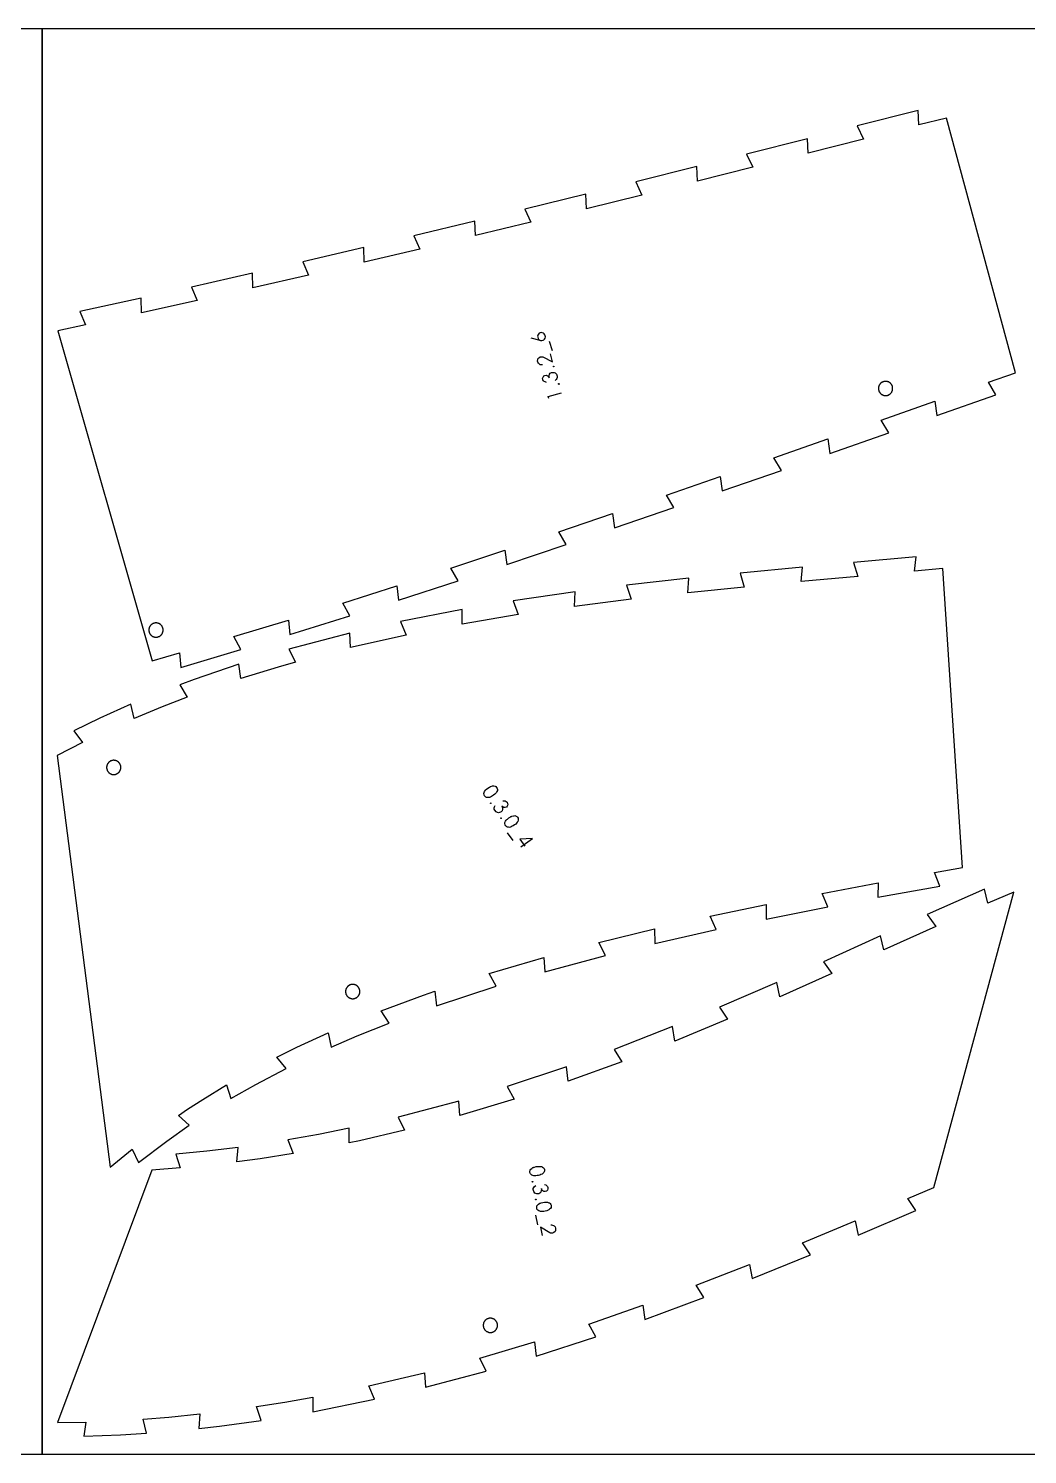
# Model space of a CAD drawing. Header units: millimetres. Extents: x 1554 to 7854, y -2759 to -1759.
# Drawn here: x 5745 to 6446, y -2759 to -1759 of the extents above; entities that cross this region are included whole.
import ezdxf

# ---------------------------------------------------------------- set-up
doc = ezdxf.new("R2010")
doc.units = ezdxf.units.MM
doc.header["$MEASUREMENT"] = 0
for name, color, linetype, true_color in [('nest_4staples$re_engrave', 5, 'Continuous', 0x0000ff), ('nest_4staples$re_inner_cut', 3, 'Continuous', 0x00ff00), ('nest_4staples$re_outer_cut', 1, 'Continuous', 0xff0000), ('nest_4staples$sheet', 18, 'Continuous', 0x000000)]:
    doc.layers.add(name, color=color, linetype=linetype, true_color=true_color)

msp = doc.modelspace()

# ---------------------------------------------------------------- linework, layer by layer
at = {"layer": 'nest_4staples$re_engrave'}
for points in [[(6097.4, -1975.5), (6103.6, -1977.3), (6104.2, -1977.4), (6104.8, -1977.5), (6105.2, -1977.5), (6106, -1977.3), (6106.6, -1976.9), (6107.1, -1976.4), (6107.4, -1975.7), (6107.6, -1974.9), (6107.5, -1974.2), (6107.3, -1973.4), (6106.8, -1972.8), (6106.2, -1972.3), (6105.4, -1972), (6104.7, -1971.9), (6104, -1972.1), (6103.3, -1972.4), (6102.7, -1973), (6102.3, -1973.7), (6102.1, -1974.5), (6102.2, -1975.2), (6102.5, -1976), (6102.8, -1976.4), (6103.1, -1976.8), (6103.6, -1977.1), (6104.1, -1977.4)], [(6112.5, -1984.7), (6110.6, -1978.2)], [(6105.7, -1994.6), (6105.2, -1994.6), (6104.5, -1994.5), (6103.9, -1994.4), (6103.4, -1994.1), (6102.7, -1993.4), (6102.2, -1992.6), (6102.1, -1992), (6102.1, -1991.5), (6102.2, -1990.9), (6102.4, -1990.4), (6103.1, -1989.5), (6103.6, -1989.2), (6104, -1989), (6105, -1988.8), (6105.3, -1988.8), (6105.5, -1988.9), (6105.9, -1989), (6112.7, -1992.3), (6111.1, -1986.7)], [(6108.3, -2006.8), (6107.4, -2006.5), (6106.8, -2006.2), (6106.2, -2005.7), (6105.9, -2004.9), (6105.7, -2004), (6106, -2003.1), (6106.5, -2002.3), (6107.3, -2001.9), (6108.2, -2001.8), (6109.1, -2002.2), (6109.8, -2002.8), (6110.3, -2003.7), (6110.2, -2002.2), (6110.5, -2001.1), (6111, -2000.4), (6111.8, -1999.9), (6112.5, -1999.8), (6113.2, -1999.8), (6113.8, -1999.9), (6114.4, -2000.2), (6115.3, -2001.1), (6115.9, -2002.4), (6115.9, -2003.3), (6115.6, -2004.1), (6115.2, -2004.7), (6114.5, -2005.4)], [(6110, -2018.2), (6109.6, -2016.8), (6119, -2014.1)], [(6077.8, -2300.2), (6078.8, -2300.2), (6079.4, -2300.3), (6080.1, -2300.7), (6080.7, -2301.3), (6081.1, -2302.1), (6081.2, -2303), (6080.9, -2303.9), (6080.3, -2304.6), (6079.5, -2304.9), (6078.5, -2304.9), (6077.7, -2304.5), (6077, -2303.8), (6077.5, -2305.2), (6077.6, -2306.3), (6077.3, -2307.2), (6076.7, -2307.9), (6076, -2308.3), (6075.4, -2308.5), (6074.8, -2308.6), (6074.1, -2308.5), (6073, -2307.9), (6072.1, -2306.9), (6071.7, -2306.1), (6071.7, -2305.2), (6071.9, -2304.4), (6072.4, -2303.5)], [(6080.9, -2322.6), (6084.8, -2328.1)], [(6090.3, -2332.5), (6098.5, -2326.7), (6089.6, -2327.1), (6093.1, -2332.1)], [(6107, -2569.2), (6107.9, -2569.6), (6108.5, -2570), (6109, -2570.6), (6109.3, -2571.4), (6109.3, -2572.4), (6109, -2573.2), (6108.4, -2573.9), (6107.5, -2574.2), (6106.6, -2574.2), (6106.2, -2574.1), (6105.8, -2573.8), (6105.2, -2573.1), (6104.8, -2572.2), (6104.7, -2573.6), (6104.4, -2574.7), (6103.7, -2575.4), (6102.9, -2575.8), (6102.1, -2575.9), (6101.5, -2575.8), (6100.9, -2575.6), (6100.3, -2575.3), (6099.6, -2574.3), (6099.1, -2572.9), (6099.1, -2572.1), (6099.5, -2571.3), (6100, -2570.7), (6100.8, -2570.1)], [(6100.7, -2590.9), (6102, -2597.6)], [(6111.5, -2597.7), (6112, -2597.7), (6112.7, -2597.8), (6113.3, -2598.1), (6113.7, -2598.4), (6114.4, -2599.1), (6114.8, -2600), (6114.8, -2600.6), (6114.8, -2601.1), (6114.6, -2601.7), (6114.4, -2602.2), (6113.6, -2603), (6113.1, -2603.3), (6112.6, -2603.5), (6111.7, -2603.5), (6111.4, -2603.5), (6111.2, -2603.4), (6110.8, -2603.3), (6104.3, -2599.3), (6105.4, -2605)]]:
    msp.add_lwpolyline(points, dxfattribs=at)
for points in [[(6113.2, -1995.7), (6113.2, -1995.6), (6113.4, -1995.5), (6113.5, -1995.5), (6113.6, -1995.6), (6113.6, -1995.8), (6113.5, -1995.9), (6113.3, -1995.9)], [(6116.8, -2008), (6116.8, -2007.8), (6116.9, -2007.7), (6117.1, -2007.7), (6117.2, -2007.9), (6117.2, -2008), (6117, -2008.2), (6116.9, -2008.1)], [(6064.5, -2295.2), (6064.6, -2294.5), (6064.9, -2293.6), (6065.5, -2292.8), (6065.6, -2292.7), (6065.7, -2292.6), (6066, -2292.4), (6066.3, -2292.1), (6067.3, -2291.3), (6068.4, -2290.6), (6068.8, -2290.4), (6069.1, -2290.2), (6069.3, -2290.1), (6069.4, -2290.1), (6070.6, -2289.8), (6071.2, -2289.7), (6071.5, -2289.7), (6072.3, -2289.9), (6072.9, -2290.3), (6073.4, -2290.8), (6073.8, -2291.5), (6074, -2292.3), (6073.9, -2293), (6073.6, -2293.8), (6073.2, -2294.4), (6072.7, -2295.1), (6072.1, -2295.6), (6071.3, -2296.2), (6070.5, -2296.8), (6069.8, -2297.2), (6069, -2297.6), (6068.5, -2297.8), (6067.8, -2297.9), (6067, -2297.9), (6066.4, -2297.8), (6065.9, -2297.6), (6065.3, -2297.2), (6064.9, -2296.8), (6064.6, -2296.1)], [(6069.4, -2301.9), (6069.5, -2302), (6069.3, -2302.2), (6069.2, -2302.2), (6069, -2302.1), (6069, -2301.9), (6069.1, -2301.8), (6069.3, -2301.7)], [(6076.7, -2312.3), (6076.8, -2312.5), (6076.7, -2312.6), (6076.5, -2312.7), (6076.4, -2312.6), (6076.3, -2312.4), (6076.4, -2312.2), (6076.6, -2312.2)], [(6079.1, -2316.1), (6079.2, -2315.4), (6079.6, -2314.6), (6080.2, -2313.7), (6080.3, -2313.6), (6080.4, -2313.5), (6080.6, -2313.3), (6081, -2313), (6081.9, -2312.2), (6083, -2311.6), (6083.4, -2311.3), (6083.8, -2311.2), (6084, -2311), (6084.1, -2311), (6085.3, -2310.7), (6085.8, -2310.7), (6086.2, -2310.6), (6087, -2310.9), (6087.6, -2311.2), (6088.1, -2311.7), (6088.5, -2312.4), (6088.6, -2313.2), (6088.5, -2313.9), (6088.2, -2314.7), (6087.9, -2315.3), (6087.3, -2316), (6086.8, -2316.5), (6085.9, -2317.1), (6085.1, -2317.7), (6084.4, -2318.1), (6083.7, -2318.5), (6083.1, -2318.7), (6082.4, -2318.9), (6081.7, -2318.8), (6081, -2318.7), (6080.5, -2318.5), (6080, -2318.1), (6079.6, -2317.7), (6079.3, -2317)], [(6097, -2559.2), (6097.4, -2558.6), (6098, -2558), (6098.9, -2557.4), (6099, -2557.4), (6099.2, -2557.3), (6099.5, -2557.2), (6099.9, -2557.1), (6101.1, -2556.8), (6102.4, -2556.6), (6102.9, -2556.6), (6103.2, -2556.6), (6103.5, -2556.6), (6103.6, -2556.6), (6104.2, -2556.6), (6104.8, -2556.8), (6105.3, -2557), (6105.6, -2557.1), (6106.3, -2557.6), (6106.7, -2558.2), (6106.9, -2558.9), (6107, -2559.7), (6106.8, -2560.5), (6106.5, -2561), (6105.9, -2561.7), (6105.3, -2562), (6104.5, -2562.4), (6103.8, -2562.7), (6102.8, -2562.9), (6101.8, -2563.1), (6101, -2563.2), (6100.1, -2563.2), (6099.5, -2563.2), (6098.8, -2563), (6098.2, -2562.7), (6097.6, -2562.3), (6097.2, -2561.9), (6096.9, -2561.4), (6096.7, -2560.8), (6096.7, -2560.1)], [(6098.7, -2567.3), (6098.7, -2567.5), (6098.6, -2567.6), (6098.4, -2567.5), (6098.3, -2567.4), (6098.3, -2567.2), (6098.5, -2567.1), (6098.6, -2567.1)], [(6101.1, -2579.8), (6101.1, -2580), (6100.9, -2580.1), (6100.8, -2580.1), (6100.7, -2579.9), (6100.7, -2579.7), (6100.9, -2579.6), (6101, -2579.7)], [(6101.7, -2584.3), (6102.1, -2583.7), (6102.8, -2583), (6103.7, -2582.5), (6103.8, -2582.5), (6104, -2582.4), (6104.3, -2582.3), (6104.7, -2582.2), (6105.9, -2581.9), (6107.1, -2581.7), (6107.6, -2581.7), (6108, -2581.7), (6108.3, -2581.7), (6108.4, -2581.7), (6109, -2581.7), (6109.6, -2581.9), (6110.1, -2582.1), (6110.4, -2582.2), (6111, -2582.7), (6111.4, -2583.3), (6111.7, -2583.9), (6111.7, -2584.8), (6111.6, -2585.5), (6111.2, -2586.1), (6110.6, -2586.7), (6110.1, -2587.1), (6109.2, -2587.5), (6108.6, -2587.8), (6107.5, -2588), (6106.6, -2588.2), (6105.7, -2588.3), (6104.9, -2588.3), (6104.3, -2588.3), (6103.6, -2588.1), (6102.9, -2587.8), (6102.4, -2587.4), (6102, -2587), (6101.7, -2586.5), (6101.5, -2585.9), (6101.5, -2585.2)]]:
    msp.add_lwpolyline(points, close=True, dxfattribs=at)
at = {"layer": 'nest_4staples$re_inner_cut'}
for points in [[(6344.9, -2006.3), (6344.8, -2006.3), (6344.6, -2006.4), (6344.4, -2006.4), (6344.3, -2006.5), (6344.1, -2006.6), (6344, -2006.6), (6343.8, -2006.7), (6343.7, -2006.8), (6343.5, -2006.9), (6343.4, -2007), (6343.2, -2007.1), (6343.1, -2007.2), (6343, -2007.3), (6342.8, -2007.5), (6342.7, -2007.6), (6342.6, -2007.7), (6342.5, -2007.8), (6342.4, -2008), (6342.3, -2008.1), (6342.2, -2008.3), (6342.1, -2008.4), (6342, -2008.6), (6341.9, -2008.7), (6341.8, -2008.9), (6341.7, -2009), (6341.7, -2009.2), (6341.6, -2009.3), (6341.6, -2009.5), (6341.5, -2009.7), (6341.5, -2009.8), (6341.4, -2010), (6341.4, -2010.2), (6341.4, -2010.3), (6341.3, -2010.5), (6341.3, -2010.7), (6341.3, -2010.9), (6341.3, -2011), (6341.3, -2011.2), (6341.3, -2011.4), (6341.3, -2011.6), (6341.4, -2011.7), (6341.4, -2011.9), (6341.4, -2012.1), (6341.5, -2012.2), (6341.5, -2012.4), (6341.6, -2012.6), (6341.6, -2012.7), (6341.7, -2012.9), (6341.7, -2013.1), (6341.8, -2013.2), (6341.9, -2013.4), (6342, -2013.5), (6342.1, -2013.7), (6342.2, -2013.8), (6342.2, -2014), (6342.4, -2014.1), (6342.5, -2014.2), (6342.6, -2014.4), (6342.7, -2014.5), (6342.8, -2014.6), (6342.9, -2014.7), (6343.1, -2014.9), (6343.2, -2015), (6343.3, -2015.1), (6343.5, -2015.2), (6343.6, -2015.3), (6343.8, -2015.4), (6343.9, -2015.4), (6344.1, -2015.5), (6344.2, -2015.6), (6344.4, -2015.7), (6344.6, -2015.7), (6344.7, -2015.8), (6344.9, -2015.8), (6345.1, -2015.9), (6345.2, -2015.9), (6345.4, -2016), (6345.6, -2016), (6345.7, -2016), (6345.9, -2016), (6346.1, -2016.1), (6346.3, -2016.1), (6346.4, -2016.1), (6346.6, -2016), (6346.8, -2016), (6346.9, -2016), (6347.1, -2016), (6347.3, -2016), (6347.5, -2015.9), (6347.6, -2015.9), (6347.8, -2015.8), (6348, -2015.8), (6348.1, -2015.7), (6348.3, -2015.7), (6348.4, -2015.6), (6348.6, -2015.5), (6348.7, -2015.4), (6348.9, -2015.3), (6349, -2015.2), (6349.2, -2015.1), (6349.3, -2015), (6349.5, -2014.9), (6349.6, -2014.8), (6349.7, -2014.7), (6349.9, -2014.6), (6350, -2014.5), (6350.1, -2014.3), (6350.2, -2014.2), (6350.3, -2014.1), (6350.4, -2013.9), (6350.5, -2013.8), (6350.6, -2013.6), (6350.7, -2013.5), (6350.8, -2013.3), (6350.8, -2013.2), (6350.9, -2013), (6351, -2012.9), (6351, -2012.7), (6351.1, -2012.5), (6351.1, -2012.4), (6351.2, -2012.2), (6351.2, -2012), (6351.3, -2011.9), (6351.3, -2011.7), (6351.3, -2011.5), (6351.3, -2011.3), (6351.3, -2011.2), (6351.3, -2011), (6351.3, -2010.8), (6351.3, -2010.6), (6351.3, -2010.5), (6351.3, -2010.3), (6351.2, -2010.1), (6351.2, -2010), (6351.2, -2009.8), (6351.1, -2009.6), (6351.1, -2009.5), (6351, -2009.3), (6350.9, -2009.1), (6350.9, -2009), (6350.8, -2008.8), (6350.7, -2008.7), (6350.6, -2008.5), (6350.5, -2008.4), (6350.4, -2008.2), (6350.3, -2008.1), (6350.2, -2007.9), (6350.1, -2007.8), (6350, -2007.7), (6349.9, -2007.5), (6349.8, -2007.4), (6349.6, -2007.3), (6349.5, -2007.2), (6349.4, -2007.1), (6349.2, -2007), (6349.1, -2006.9), (6348.9, -2006.8), (6348.8, -2006.7), (6348.6, -2006.6), (6348.5, -2006.5), (6348.3, -2006.5), (6348.2, -2006.4), (6348, -2006.3), (6347.8, -2006.3), (6347.7, -2006.2), (6347.5, -2006.2), (6347.3, -2006.2), (6347.2, -2006.1), (6347, -2006.1), (6346.8, -2006.1), (6346.6, -2006.1), (6346.5, -2006.1), (6346.3, -2006.1), (6346.1, -2006.1), (6345.9, -2006.1), (6345.8, -2006.1), (6345.6, -2006.1), (6345.4, -2006.1), (6345.3, -2006.2), (6345.1, -2006.2)], [(5833, -2175.7), (5832.8, -2175.7), (5832.6, -2175.8), (5832.5, -2175.9), (5832.3, -2175.9), (5832.2, -2176), (5832, -2176.1), (5831.9, -2176.2), (5831.7, -2176.3), (5831.6, -2176.3), (5831.4, -2176.4), (5831.3, -2176.6), (5831.2, -2176.7), (5831, -2176.8), (5830.9, -2176.9), (5830.8, -2177), (5830.7, -2177.1), (5830.5, -2177.3), (5830.4, -2177.4), (5830.3, -2177.5), (5830.2, -2177.7), (5830.1, -2177.8), (5830, -2178), (5830, -2178.1), (5829.9, -2178.3), (5829.8, -2178.4), (5829.7, -2178.6), (5829.7, -2178.8), (5829.6, -2178.9), (5829.6, -2179.1), (5829.5, -2179.3), (5829.5, -2179.4), (5829.4, -2179.6), (5829.4, -2179.8), (5829.4, -2179.9), (5829.4, -2180.1), (5829.4, -2180.3), (5829.4, -2180.5), (5829.4, -2180.6), (5829.4, -2180.8), (5829.4, -2181), (5829.4, -2181.2), (5829.4, -2181.3), (5829.5, -2181.5), (5829.5, -2181.7), (5829.6, -2181.8), (5829.6, -2182), (5829.7, -2182.2), (5829.7, -2182.3), (5829.8, -2182.5), (5829.9, -2182.7), (5829.9, -2182.8), (5830, -2183), (5830.1, -2183.1), (5830.2, -2183.3), (5830.3, -2183.4), (5830.4, -2183.5), (5830.5, -2183.7), (5830.6, -2183.8), (5830.7, -2183.9), (5830.9, -2184.1), (5831, -2184.2), (5831.1, -2184.3), (5831.3, -2184.4), (5831.4, -2184.5), (5831.5, -2184.6), (5831.7, -2184.7), (5831.8, -2184.8), (5832, -2184.9), (5832.1, -2185), (5832.3, -2185), (5832.5, -2185.1), (5832.6, -2185.2), (5832.8, -2185.2), (5832.9, -2185.3), (5833.1, -2185.3), (5833.3, -2185.4), (5833.4, -2185.4), (5833.6, -2185.4), (5833.8, -2185.5), (5834, -2185.5), (5834.1, -2185.5), (5834.3, -2185.5), (5834.5, -2185.5), (5834.7, -2185.5), (5834.8, -2185.5), (5835, -2185.4), (5835.2, -2185.4), (5835.3, -2185.4), (5835.5, -2185.4), (5835.7, -2185.3), (5835.8, -2185.3), (5836, -2185.2), (5836.2, -2185.1), (5836.3, -2185.1), (5836.5, -2185), (5836.7, -2184.9), (5836.8, -2184.9), (5837, -2184.8), (5837.1, -2184.7), (5837.2, -2184.6), (5837.4, -2184.5), (5837.5, -2184.4), (5837.7, -2184.3), (5837.8, -2184.1), (5837.9, -2184), (5838, -2183.9), (5838.1, -2183.8), (5838.3, -2183.6), (5838.4, -2183.5), (5838.5, -2183.4), (5838.6, -2183.2), (5838.7, -2183.1), (5838.7, -2182.9), (5838.8, -2182.8), (5838.9, -2182.6), (5839, -2182.4), (5839, -2182.3), (5839.1, -2182.1), (5839.1, -2182), (5839.2, -2181.8), (5839.2, -2181.6), (5839.3, -2181.5), (5839.3, -2181.3), (5839.3, -2181.1), (5839.3, -2180.9), (5839.4, -2180.8), (5839.4, -2180.6), (5839.4, -2180.4), (5839.4, -2180.2), (5839.4, -2180.1), (5839.3, -2179.9), (5839.3, -2179.7), (5839.3, -2179.6), (5839.2, -2179.4), (5839.2, -2179.2), (5839.2, -2179), (5839.1, -2178.9), (5839, -2178.7), (5839, -2178.6), (5838.9, -2178.4), (5838.8, -2178.2), (5838.8, -2178.1), (5838.7, -2177.9), (5838.6, -2177.8), (5838.5, -2177.6), (5838.4, -2177.5), (5838.3, -2177.4), (5838.2, -2177.2), (5838.1, -2177.1), (5837.9, -2177), (5837.8, -2176.9), (5837.7, -2176.7), (5837.5, -2176.6), (5837.4, -2176.5), (5837.3, -2176.4), (5837.1, -2176.3), (5837, -2176.2), (5836.8, -2176.1), (5836.7, -2176.1), (5836.5, -2176), (5836.4, -2175.9), (5836.2, -2175.8), (5836, -2175.8), (5835.9, -2175.7), (5835.7, -2175.7), (5835.5, -2175.6), (5835.4, -2175.6), (5835.2, -2175.6), (5835, -2175.5), (5834.9, -2175.5), (5834.7, -2175.5), (5834.5, -2175.5), (5834.3, -2175.5), (5834.2, -2175.5), (5834, -2175.5), (5833.8, -2175.5), (5833.7, -2175.5), (5833.5, -2175.6), (5833.3, -2175.6), (5833.1, -2175.6)], [(5807.6, -2280.9), (5807.7, -2280.8), (5807.9, -2280.7), (5808, -2280.6), (5808.1, -2280.5), (5808.3, -2280.4), (5808.4, -2280.2), (5808.5, -2280.1), (5808.6, -2280), (5808.7, -2279.8), (5808.8, -2279.7), (5808.9, -2279.6), (5809, -2279.4), (5809.1, -2279.3), (5809.2, -2279.1), (5809.2, -2279), (5809.3, -2278.8), (5809.4, -2278.6), (5809.4, -2278.5), (5809.5, -2278.3), (5809.5, -2278.1), (5809.6, -2278), (5809.6, -2277.8), (5809.7, -2277.6), (5809.7, -2277.5), (5809.7, -2277.3), (5809.7, -2277.1), (5809.7, -2276.9), (5809.7, -2276.8), (5809.7, -2276.6), (5809.7, -2276.4), (5809.7, -2276.2), (5809.7, -2276.1), (5809.6, -2275.9), (5809.6, -2275.7), (5809.6, -2275.6), (5809.5, -2275.4), (5809.5, -2275.2), (5809.4, -2275.1), (5809.3, -2274.9), (5809.3, -2274.7), (5809.2, -2274.6), (5809.1, -2274.4), (5809, -2274.3), (5808.9, -2274.1), (5808.8, -2274), (5808.7, -2273.9), (5808.6, -2273.7), (5808.5, -2273.6), (5808.4, -2273.5), (5808.3, -2273.3), (5808.2, -2273.2), (5808, -2273.1), (5807.9, -2273), (5807.8, -2272.9), (5807.6, -2272.8), (5807.5, -2272.7), (5807.3, -2272.6), (5807.2, -2272.5), (5807, -2272.4), (5806.9, -2272.3), (5806.7, -2272.2), (5806.6, -2272.2), (5806.4, -2272.1), (5806.2, -2272.1), (5806.1, -2272), (5805.9, -2272), (5805.7, -2271.9), (5805.6, -2271.9), (5805.4, -2271.9), (5805.2, -2271.9), (5805, -2271.8), (5804.9, -2271.8), (5804.7, -2271.8), (5804.5, -2271.8), (5804.4, -2271.8), (5804.2, -2271.9), (5804, -2271.9), (5803.8, -2271.9), (5803.7, -2271.9), (5803.5, -2272), (5803.3, -2272), (5803.2, -2272.1), (5803, -2272.1), (5802.8, -2272.2), (5802.7, -2272.3), (5802.5, -2272.3), (5802.4, -2272.4), (5802.2, -2272.5), (5802.1, -2272.6), (5801.9, -2272.7), (5801.8, -2272.8), (5801.6, -2272.9), (5801.5, -2273), (5801.4, -2273.1), (5801.2, -2273.2), (5801.1, -2273.4), (5801, -2273.5), (5800.9, -2273.6), (5800.8, -2273.7), (5800.7, -2273.9), (5800.6, -2274), (5800.5, -2274.2), (5800.4, -2274.3), (5800.3, -2274.5), (5800.2, -2274.6), (5800.2, -2274.8), (5800.1, -2274.9), (5800, -2275.1), (5800, -2275.3), (5799.9, -2275.4), (5799.9, -2275.6), (5799.8, -2275.8), (5799.8, -2275.9), (5799.8, -2276.1), (5799.7, -2276.3), (5799.7, -2276.5), (5799.7, -2276.6), (5799.7, -2276.8), (5799.7, -2277), (5799.7, -2277.2), (5799.7, -2277.3), (5799.8, -2277.5), (5799.8, -2277.7), (5799.8, -2277.8), (5799.9, -2278), (5799.9, -2278.2), (5800, -2278.3), (5800, -2278.5), (5800.1, -2278.7), (5800.1, -2278.8), (5800.2, -2279), (5800.3, -2279.1), (5800.4, -2279.3), (5800.5, -2279.4), (5800.5, -2279.6), (5800.6, -2279.7), (5800.8, -2279.9), (5800.9, -2280), (5801, -2280.1), (5801.1, -2280.3), (5801.2, -2280.4), (5801.3, -2280.5), (5801.5, -2280.6), (5801.6, -2280.7), (5801.7, -2280.8), (5801.9, -2280.9), (5802, -2281), (5802.2, -2281.1), (5802.3, -2281.2), (5802.5, -2281.3), (5802.6, -2281.4), (5802.8, -2281.4), (5803, -2281.5), (5803.1, -2281.6), (5803.3, -2281.6), (5803.4, -2281.7), (5803.6, -2281.7), (5803.8, -2281.7), (5804, -2281.8), (5804.1, -2281.8), (5804.3, -2281.8), (5804.5, -2281.8), (5804.6, -2281.8), (5804.8, -2281.8), (5805, -2281.8), (5805.2, -2281.8), (5805.3, -2281.8), (5805.5, -2281.8), (5805.7, -2281.7), (5805.9, -2281.7), (5806, -2281.7), (5806.2, -2281.6), (5806.4, -2281.6), (5806.5, -2281.5), (5806.7, -2281.4), (5806.8, -2281.4), (5807, -2281.3), (5807.1, -2281.2), (5807.3, -2281.1), (5807.4, -2281)], [(5975.3, -2438.1), (5975.4, -2438), (5975.5, -2437.9), (5975.7, -2437.8), (5975.8, -2437.7), (5975.9, -2437.5), (5976, -2437.4), (5976.2, -2437.3), (5976.3, -2437.1), (5976.4, -2437), (5976.5, -2436.9), (5976.6, -2436.7), (5976.7, -2436.6), (5976.8, -2436.4), (5976.8, -2436.3), (5976.9, -2436.1), (5977, -2436), (5977.1, -2435.8), (5977.1, -2435.6), (5977.2, -2435.5), (5977.2, -2435.3), (5977.3, -2435.1), (5977.3, -2435), (5977.3, -2434.8), (5977.4, -2434.6), (5977.4, -2434.5), (5977.4, -2434.3), (5977.4, -2434.1), (5977.4, -2433.9), (5977.4, -2433.8), (5977.4, -2433.6), (5977.4, -2433.4), (5977.3, -2433.2), (5977.3, -2433.1), (5977.3, -2432.9), (5977.2, -2432.7), (5977.2, -2432.6), (5977.1, -2432.4), (5977.1, -2432.2), (5977, -2432.1), (5976.9, -2431.9), (5976.9, -2431.8), (5976.8, -2431.6), (5976.7, -2431.5), (5976.6, -2431.3), (5976.5, -2431.2), (5976.4, -2431), (5976.3, -2430.9), (5976.2, -2430.8), (5976.1, -2430.6), (5976, -2430.5), (5975.8, -2430.4), (5975.7, -2430.3), (5975.6, -2430.1), (5975.4, -2430), (5975.3, -2429.9), (5975.2, -2429.8), (5975, -2429.7), (5974.9, -2429.6), (5974.7, -2429.6), (5974.6, -2429.5), (5974.4, -2429.4), (5974.2, -2429.3), (5974.1, -2429.3), (5973.9, -2429.2), (5973.7, -2429.2), (5973.6, -2429.1), (5973.4, -2429.1), (5973.2, -2429.1), (5973.1, -2429), (5972.9, -2429), (5972.7, -2429), (5972.5, -2429), (5972.4, -2429), (5972.2, -2429), (5972, -2429), (5971.9, -2429), (5971.7, -2429), (5971.5, -2429.1), (5971.3, -2429.1), (5971.2, -2429.1), (5971, -2429.2), (5970.8, -2429.2), (5970.7, -2429.3), (5970.5, -2429.4), (5970.4, -2429.4), (5970.2, -2429.5), (5970, -2429.6), (5969.9, -2429.7), (5969.7, -2429.8), (5969.6, -2429.9), (5969.5, -2430), (5969.3, -2430.1), (5969.2, -2430.2), (5969, -2430.3), (5968.9, -2430.4), (5968.8, -2430.5), (5968.7, -2430.6), (5968.6, -2430.8), (5968.5, -2430.9), (5968.3, -2431.1), (5968.3, -2431.2), (5968.2, -2431.3), (5968.1, -2431.5), (5968, -2431.6), (5967.9, -2431.8), (5967.8, -2432), (5967.8, -2432.1), (5967.7, -2432.3), (5967.6, -2432.4), (5967.6, -2432.6), (5967.5, -2432.8), (5967.5, -2432.9), (5967.5, -2433.1), (5967.4, -2433.3), (5967.4, -2433.5), (5967.4, -2433.6), (5967.4, -2433.8), (5967.4, -2434), (5967.4, -2434.1), (5967.4, -2434.3), (5967.4, -2434.5), (5967.4, -2434.7), (5967.5, -2434.8), (5967.5, -2435), (5967.5, -2435.2), (5967.6, -2435.3), (5967.6, -2435.5), (5967.7, -2435.7), (5967.7, -2435.8), (5967.8, -2436), (5967.9, -2436.2), (5968, -2436.3), (5968, -2436.5), (5968.1, -2436.6), (5968.2, -2436.8), (5968.3, -2436.9), (5968.4, -2437), (5968.5, -2437.2), (5968.6, -2437.3), (5968.8, -2437.4), (5968.9, -2437.6), (5969, -2437.7), (5969.1, -2437.8), (5969.3, -2437.9), (5969.4, -2438), (5969.6, -2438.1), (5969.7, -2438.2), (5969.8, -2438.3), (5970, -2438.4), (5970.1, -2438.5), (5970.3, -2438.5), (5970.5, -2438.6), (5970.6, -2438.7), (5970.8, -2438.7), (5971, -2438.8), (5971.1, -2438.8), (5971.3, -2438.9), (5971.5, -2438.9), (5971.6, -2438.9), (5971.8, -2439), (5972, -2439), (5972.1, -2439), (5972.3, -2439), (5972.5, -2439), (5972.7, -2439), (5972.8, -2439), (5973, -2439), (5973.2, -2438.9), (5973.4, -2438.9), (5973.5, -2438.9), (5973.7, -2438.8), (5973.9, -2438.8), (5974, -2438.7), (5974.2, -2438.7), (5974.4, -2438.6), (5974.5, -2438.5), (5974.7, -2438.4), (5974.8, -2438.4), (5975, -2438.3), (5975.1, -2438.2)], [(6069.9, -2673), (6070.1, -2673), (6070.3, -2672.9), (6070.4, -2672.9), (6070.6, -2672.8), (6070.8, -2672.8), (6070.9, -2672.7), (6071.1, -2672.6), (6071.2, -2672.5), (6071.4, -2672.5), (6071.6, -2672.4), (6071.7, -2672.3), (6071.8, -2672.2), (6072, -2672.1), (6072.1, -2672), (6072.3, -2671.9), (6072.4, -2671.8), (6072.5, -2671.6), (6072.6, -2671.5), (6072.8, -2671.4), (6072.9, -2671.3), (6073, -2671.1), (6073.1, -2671), (6073.2, -2670.8), (6073.3, -2670.7), (6073.4, -2670.5), (6073.4, -2670.4), (6073.5, -2670.2), (6073.6, -2670.1), (6073.7, -2669.9), (6073.7, -2669.7), (6073.8, -2669.6), (6073.8, -2669.4), (6073.9, -2669.3), (6073.9, -2669.1), (6073.9, -2668.9), (6074, -2668.7), (6074, -2668.6), (6074, -2668.4), (6074, -2668.2), (6074, -2668), (6074, -2667.9), (6074, -2667.7), (6074, -2667.5), (6074, -2667.4), (6073.9, -2667.2), (6073.9, -2667), (6073.9, -2666.8), (6073.8, -2666.7), (6073.8, -2666.5), (6073.7, -2666.3), (6073.6, -2666.2), (6073.6, -2666), (6073.5, -2665.9), (6073.4, -2665.7), (6073.3, -2665.6), (6073.2, -2665.4), (6073.1, -2665.3), (6073, -2665.1), (6072.9, -2665), (6072.8, -2664.9), (6072.7, -2664.7), (6072.6, -2664.6), (6072.5, -2664.5), (6072.3, -2664.4), (6072.2, -2664.2), (6072.1, -2664.1), (6071.9, -2664), (6071.8, -2663.9), (6071.7, -2663.8), (6071.5, -2663.7), (6071.4, -2663.7), (6071.2, -2663.6), (6071, -2663.5), (6070.9, -2663.4), (6070.7, -2663.4), (6070.6, -2663.3), (6070.4, -2663.3), (6070.2, -2663.2), (6070.1, -2663.2), (6069.9, -2663.2), (6069.7, -2663.1), (6069.5, -2663.1), (6069.4, -2663.1), (6069.2, -2663.1), (6069, -2663.1), (6068.8, -2663.1), (6068.7, -2663.1), (6068.5, -2663.1), (6068.3, -2663.1), (6068.2, -2663.1), (6068, -2663.2), (6067.8, -2663.2), (6067.6, -2663.3), (6067.5, -2663.3), (6067.3, -2663.4), (6067.2, -2663.4), (6067, -2663.5), (6066.8, -2663.6), (6066.7, -2663.6), (6066.5, -2663.7), (6066.4, -2663.8), (6066.2, -2663.9), (6066.1, -2664), (6066, -2664.1), (6065.8, -2664.2), (6065.7, -2664.3), (6065.6, -2664.5), (6065.4, -2664.6), (6065.3, -2664.7), (6065.2, -2664.8), (6065.1, -2665), (6065, -2665.1), (6064.9, -2665.2), (6064.8, -2665.4), (6064.7, -2665.5), (6064.6, -2665.7), (6064.5, -2665.8), (6064.5, -2666), (6064.4, -2666.2), (6064.3, -2666.3), (6064.3, -2666.5), (6064.2, -2666.6), (6064.2, -2666.8), (6064.1, -2667), (6064.1, -2667.2), (6064.1, -2667.3), (6064, -2667.5), (6064, -2667.7), (6064, -2667.8), (6064, -2668), (6064, -2668.2), (6064, -2668.4), (6064, -2668.5), (6064, -2668.7), (6064.1, -2668.9), (6064.1, -2669), (6064.1, -2669.2), (6064.2, -2669.4), (6064.2, -2669.6), (6064.3, -2669.7), (6064.3, -2669.9), (6064.4, -2670), (6064.5, -2670.2), (6064.6, -2670.4), (6064.6, -2670.5), (6064.7, -2670.7), (6064.8, -2670.8), (6064.9, -2670.9), (6065, -2671.1), (6065.1, -2671.2), (6065.2, -2671.4), (6065.4, -2671.5), (6065.5, -2671.6), (6065.6, -2671.7), (6065.7, -2671.8), (6065.9, -2672), (6066, -2672.1), (6066.1, -2672.2), (6066.3, -2672.3), (6066.4, -2672.4), (6066.6, -2672.4), (6066.7, -2672.5), (6066.9, -2672.6), (6067, -2672.7), (6067.2, -2672.7), (6067.4, -2672.8), (6067.5, -2672.9), (6067.7, -2672.9), (6067.9, -2672.9), (6068, -2673), (6068.2, -2673), (6068.4, -2673), (6068.6, -2673.1), (6068.7, -2673.1), (6068.9, -2673.1), (6069.1, -2673.1), (6069.2, -2673.1), (6069.4, -2673.1), (6069.6, -2673), (6069.8, -2673)]]:
    msp.add_lwpolyline(points, close=True, dxfattribs=at)
at = {"layer": 'nest_4staples$re_outer_cut'}
for points in [[(5831.7, -2202.1), (5850.9, -2196.5), (5851.8, -2206.7), (5893.9, -2194.1), (5889.1, -2185.1), (5927.3, -2173.5), (5928.4, -2183.6), (5970.3, -2170.5), (5965.4, -2161.6), (6003.4, -2149.4), (6004.6, -2159.5), (6046.4, -2145.9), (6041.3, -2137), (6079.2, -2124.4), (6080.5, -2134.5), (6122.1, -2120.5), (6117, -2111.6), (6154.8, -2098.8), (6156.2, -2108.9), (6197.7, -2094.6), (6192.6, -2085.8), (6230.3, -2072.8), (6231.7, -2082.9), (6273.2, -2068.5), (6268, -2059.7), (6305.7, -2046.5), (6307.1, -2056.6), (6348.5, -2042.1), (6343.3, -2033.3), (6381, -2020), (6382.4, -2030.1), (6423.8, -2015.5), (6418.6, -2006.7), (6437.4, -2000), (6389.1, -1821.4), (6369.7, -1826.3), (6369.2, -1816.1), (6326.5, -1827), (6330.9, -1836.2), (6292, -1846.1), (6291.5, -1835.9), (6248.8, -1846.7), (6253.1, -1855.9), (6214.3, -1865.7), (6213.8, -1855.5), (6171, -1866.1), (6175.4, -1875.4), (6136.4, -1885), (6136, -1874.8), (6093.2, -1885.3), (6097.5, -1894.5), (6058.5, -1903.9), (6058.2, -1893.7), (6015.3, -1904), (6019.6, -1913.3), (5980.5, -1922.5), (5980.2, -1912.3), (5937.3, -1922.3), (5941.5, -1931.6), (5902.4, -1940.5), (5902.2, -1930.3), (5859.2, -1940), (5863.3, -1949.4), (5824.2, -1958), (5824, -1947.8), (5780.9, -1957.2), (5785, -1966.5), (5765.4, -1970.7)], [(6386.6, -2137.4), (6366.7, -2139.3), (6367.7, -2129.1), (6323.9, -2133.1), (6326.8, -2142.9), (6287, -2146.5), (6288.1, -2136.4), (6244.3, -2140.5), (6247.2, -2150.3), (6207.5, -2154.3), (6208.3, -2144.2), (6164.6, -2149.1), (6167.7, -2158.8), (6128.1, -2163.9), (6128.6, -2153.7), (6085.1, -2160), (6088.5, -2169.6), (6049.1, -2176.3), (6049.1, -2166.1), (6006, -2174.6), (6009.9, -2184), (5970.9, -2192.8), (5970.3, -2182.6), (5927.7, -2193.8), (5932.2, -2202.9), (5920, -2206.4), (5893.9, -2214.5), (5892.5, -2204.4), (5861.2, -2215.1), (5851, -2218.8), (5856.2, -2227.6), (5838.6, -2234.3), (5819, -2242.4), (5816.7, -2232.5), (5795, -2242.3), (5776.8, -2251.1), (5782.8, -2259.3), (5765.1, -2268.5), (5802.1, -2557.1), (5817.7, -2544.6), (5822.1, -2553.8), (5841.9, -2538.9), (5857.6, -2527.8), (5850.1, -2520.9), (5856.5, -2516.5), (5867.2, -2509.6), (5883.9, -2499.4), (5887, -2509.1), (5904.5, -2499.1), (5925.6, -2488), (5919.1, -2480.1), (5933.2, -2473.1), (5955.3, -2463), (5957.3, -2473), (5975.5, -2465.1), (5998, -2456.1), (5992.3, -2447.6), (6022.1, -2436.6), (6030, -2433.8), (6031.2, -2444), (6073.1, -2430.3), (6068.1, -2421.4), (6106.5, -2410.1), (6107.2, -2420.2), (6149.8, -2408.8), (6145.2, -2399.7), (6184.2, -2390.1), (6184.4, -2400.3), (6227.4, -2390.5), (6223.3, -2381.2), (6262.5, -2373), (6262.5, -2383.2), (6305.7, -2374.6), (6301.8, -2365.2), (6341.2, -2357.7), (6341, -2367.9), (6384.4, -2360), (6380.7, -2350.6), (6400.4, -2347)], [(6436.4, -2364.2), (6418, -2372.1), (6415.8, -2362.1), (6375.6, -2380), (6381.5, -2388.3), (6345.1, -2404.8), (6342.8, -2394.9), (6302.8, -2413.1), (6308.7, -2421.4), (6272.2, -2437.6), (6270.1, -2427.6), (6229.7, -2445), (6235.5, -2453.4), (6198.5, -2468.7), (6196.7, -2458.6), (6155.8, -2474.6), (6161.2, -2483.2), (6123.7, -2496.8), (6122.4, -2486.7), (6080.7, -2500.6), (6085.8, -2509.5), (6047.5, -2521), (6046.8, -2510.8), (6004.3, -2522.1), (6008.8, -2531.3), (5977.1, -2538.6), (5969.9, -2540.2), (5970, -2529.9), (5948.4, -2534.2), (5926.8, -2538.1), (5930.6, -2547.6), (5907.4, -2551.2), (5891, -2553.5), (5892, -2543.3), (5870.1, -2545.9), (5848.2, -2548), (5851.3, -2557.7), (5831.4, -2559.2), (5765.2, -2736.3), (5785.2, -2735.9), (5783.7, -2745.9), (5809.4, -2744.8), (5827.8, -2743.7), (5825.3, -2733.8), (5843.5, -2732.4), (5865.2, -2730.2), (5864.5, -2740.4), (5878.9, -2738.7), (5908.2, -2734.7), (5905, -2725.1), (5924.8, -2722), (5944.5, -2718.5), (5944.5, -2728.7), (5987.7, -2719.9), (5983.8, -2710.6), (6022.8, -2701.4), (6023.5, -2711.5), (6066.1, -2700.2), (6061.6, -2691), (6100, -2679.6), (6101.2, -2689.7), (6143.1, -2676.1), (6138.1, -2667.2), (6175.9, -2653.9), (6177.5, -2664), (6218.9, -2648.6), (6213.5, -2639.9), (6250.8, -2625.3), (6252.7, -2635.3), (6293.6, -2618.7), (6288, -2610.2), (6325, -2594.8), (6327, -2604.8), (6367.6, -2587.5), (6361.9, -2579.1), (6380.3, -2571.3)]]:
    msp.add_lwpolyline(points, close=True, dxfattribs=at)
at = {"layer": 'nest_4staples$sheet'}
for points in [[(5054.4, -2758.6), (5054.4, -1758.6), (5754.4, -1758.6), (5754.4, -2758.6)], [(5754.4, -2758.6), (5754.4, -1758.6), (6454.4, -1758.6), (6454.4, -2758.6)]]:
    msp.add_lwpolyline(points, close=True, dxfattribs=at)

doc.saveas('drawing.dxf')
